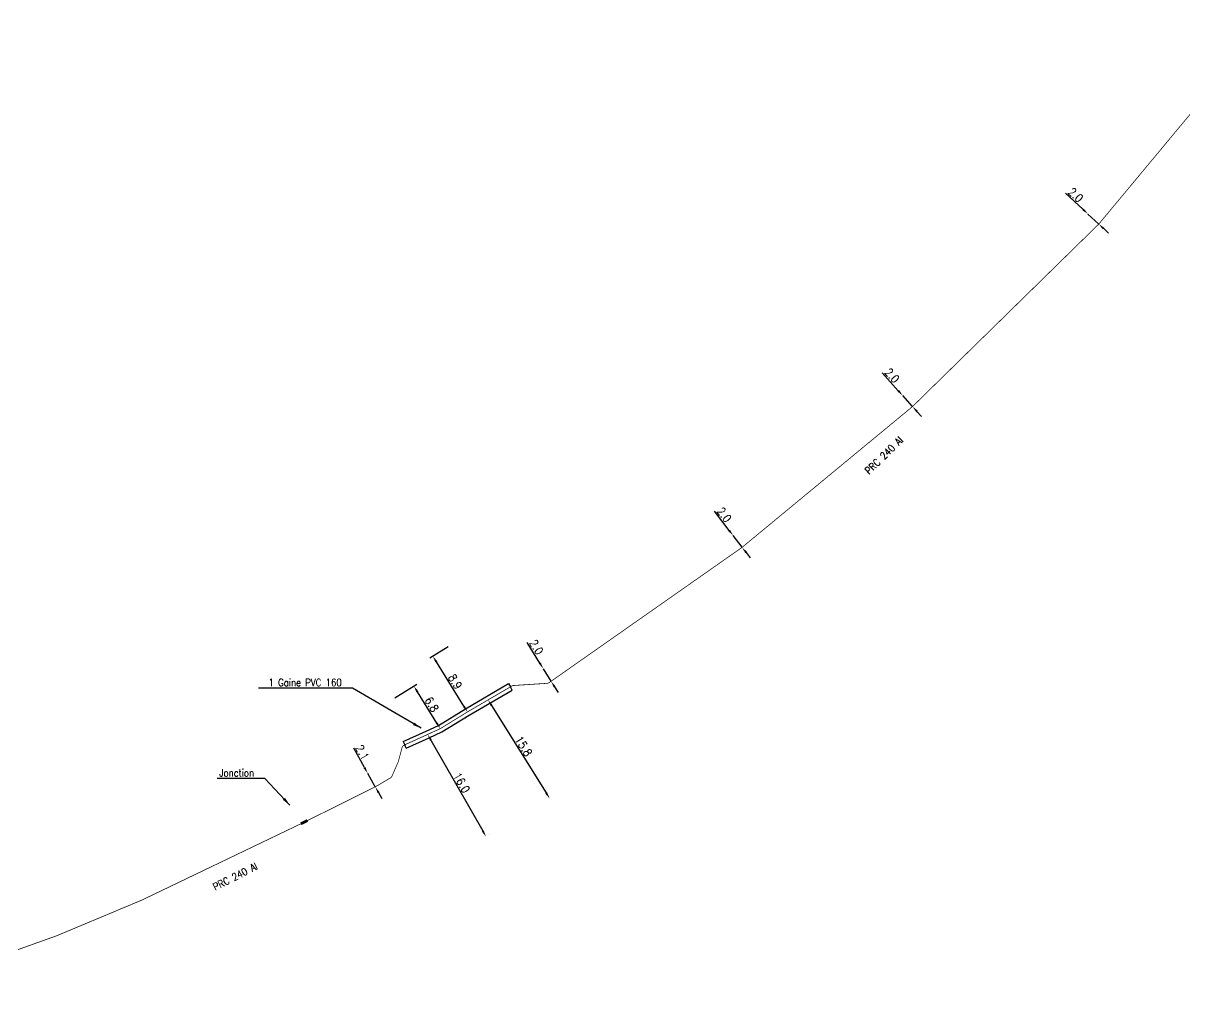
# Model space of a CAD drawing. Header units: millimetres. Extents: x 170000 to 170982, y 110182 to 111000.
# Drawn here: x 170602.4 to 170760.1, y 110398.1 to 110529.5 of the extents above; entities that cross this region are included whole.
import ezdxf
from ezdxf.enums import TextEntityAlignment as Align

# ---------------------------------------------------------------- set-up
doc = ezdxf.new("R2010")
doc.units = ezdxf.units.MM
doc.header["$PDMODE"] = 34
doc.layers.get('0').update_dxf_attribs({"linetype": 'CONTINUOUS'})
doc.layers.get('Defpoints').update_dxf_attribs({"linetype": 'CONTINUOUS'})
for name, color, linetype in [('M_120', 5, 'M_ST_13'), ('M_300', 7, 'CONTINUOUS'), ('M_400', 7, 'CONTINUOUS')]:
    doc.layers.add(name, color=color, linetype=linetype)
doc.styles.get("Standard").update_dxf_attribs({"font": 'romans.shx', "width": 0.85})
doc.linetypes.add('M_ST_13', pattern='A,5,-0.3,["oo",Standard,S=1.5,R=0,X=0,Y=-0.5],-3', length=8.3)
doc.dimstyles.get("Standard").update_dxf_attribs({"dimtxt": 1.5, "dimasz": 1.2, "dimexe": 0.625, "dimexo": 0.625, "dimgap": 0.25, "dimtad": 1, "dimdec": 1, "dimzin": 0, "dimdsep": 46, "dimtxsty": 'Standard', "dimcen": -0.5, "dimadec": 0, "dimazin": 0, "dimtfac": 1, "dimtdec": 1, "dimtmove": 0, "dimatfit": 3, "dimfxl": 0, "dimtolj": 1, "dimtzin": 0, "dimarcsym": 0})

# ---------------------------------------------------------------- blocks, each defined once
blk = doc.blocks.new('*D66')
at = {"layer": 'Defpoints', "color": 0, "linetype": 'Continuous', "transparency": 16777216}
for p in [(170665.48, 110437.61), (170673.85, 110424.21), (170673.85, 110424.21)]:
    blk.add_point(p, dxfattribs=at)
at = {"layer": 'M_120', "color": 0, "linetype": 'Continuous', "lineweight": -2, "transparency": 16777216}
blk.add_line((170665.96, 110436.85), (170673.37, 110424.97), dxfattribs=at)
at = {"layer": 'M_120', "color": 0, "linetype": 'Continuous', "transparency": 16777216}
for points in [[(170666.08, 110436.93), (170665.83, 110436.77), (170665.48, 110437.61)], [(170673.5, 110425.05), (170673.24, 110424.89), (170673.85, 110424.21)]]:
    blk.add_solid(points, dxfattribs=at)
at = {"layer": 'M_120', "color": 0, "linetype": 'Continuous', "transparency": 16777216, "insert": (170670.3, 110431.31), "char_height": 1.125, "attachment_point": 5, "rotation": 301.97}
blk.add_mtext('\\A1;15.8', dxfattribs=at)
blk = doc.blocks.new('*D67')
at = {"layer": 'Defpoints', "color": 0, "linetype": 'Continuous', "transparency": 16777216}
for p in [(170657.28, 110432.92), (170665.21, 110419.03), (170665.21, 110419.03)]:
    blk.add_point(p, dxfattribs=at)
at = {"layer": 'M_120', "color": 0, "linetype": 'Continuous', "lineweight": -2, "transparency": 16777216}
for p, q in [((170657.68, 110433.16), (170657.68, 110433.16)), ((170657.72, 110432.14), (170664.76, 110419.81)), ((170665.61, 110419.26), (170665.61, 110419.26))]:
    blk.add_line(p, q, dxfattribs=at)
at = {"layer": 'M_120', "color": 0, "linetype": 'Continuous', "transparency": 16777216}
for points in [[(170657.85, 110432.22), (170657.59, 110432.07), (170657.28, 110432.92)], [(170664.89, 110419.88), (170664.63, 110419.73), (170665.21, 110419.03)]]:
    blk.add_solid(points, dxfattribs=at)
at = {"layer": 'M_120', "color": 0, "linetype": 'Continuous', "transparency": 16777216, "insert": (170661.89, 110426.35), "char_height": 1.125, "attachment_point": 5, "rotation": 299.7071}
blk.add_mtext('\\A1;16.0', dxfattribs=at)
blk = doc.blocks.new('*D68')
at = {"layer": 'Defpoints', "color": 0, "linetype": 'Continuous', "transparency": 16777216}
for p in [(170649.14, 110427.63), (170649.14, 110427.63), (170650.17, 110425.8)]:
    blk.add_point(p, dxfattribs=at)
at = {"layer": 'M_120', "color": 0, "linetype": 'Continuous', "lineweight": -2, "transparency": 16777216}
for p, q in [((170648.7, 110428.41), (170647.23, 110431.03)), ((170650.17, 110425.8), (170649.14, 110427.63)), ((170650.61, 110425.01), (170651.05, 110424.23))]:
    blk.add_line(p, q, dxfattribs=at)
at = {"layer": 'M_120', "color": 0, "linetype": 'Continuous', "transparency": 16777216}
for points in [[(170648.83, 110428.49), (170648.57, 110428.34), (170649.14, 110427.63)], [(170650.74, 110425.08), (170650.48, 110424.94), (170650.17, 110425.8)]]:
    blk.add_solid(points, dxfattribs=at)
at = {"layer": 'M_120', "color": 0, "linetype": 'Continuous', "transparency": 16777216, "insert": (170648.4, 110430.48), "char_height": 1.125, "attachment_point": 5, "rotation": 299.298}
blk.add_mtext('\\A1;2.1', dxfattribs=at)
blk = doc.blocks.new('*D69')
at = {"layer": 'Defpoints', "color": 0, "linetype": 'Continuous', "transparency": 16777216}
for p in [(170672.99, 110441.84), (170672.99, 110441.84), (170674.04, 110440.14)]:
    blk.add_point(p, dxfattribs=at)
at = {"layer": 'M_120', "color": 0, "linetype": 'Continuous', "lineweight": -2, "transparency": 16777216}
for p, q in [((170672.51, 110442.61), (170670.79, 110445.4)), ((170674.04, 110440.14), (170672.99, 110441.84)), ((170674.52, 110439.38), (170674.99, 110438.61))]:
    blk.add_line(p, q, dxfattribs=at)
at = {"layer": 'M_120', "color": 0, "linetype": 'Continuous', "transparency": 16777216}
for points in [[(170672.64, 110442.69), (170672.39, 110442.53), (170672.99, 110441.84)], [(170674.64, 110439.46), (170674.39, 110439.3), (170674.04, 110440.14)]]:
    blk.add_solid(points, dxfattribs=at)
at = {"layer": 'M_120', "color": 0, "linetype": 'Continuous', "transparency": 16777216, "insert": (170672.05, 110444.78), "char_height": 1.125, "attachment_point": 5, "rotation": 301.771}
blk.add_mtext('\\A1;2.0', dxfattribs=at)
blk = doc.blocks.new('*D70')
at = {"layer": 'Defpoints', "color": 0, "linetype": 'Continuous', "transparency": 16777216}
for p in [(170698.77, 110459.92), (170698.77, 110459.92), (170699.98, 110458.33)]:
    blk.add_point(p, dxfattribs=at)
at = {"layer": 'M_120', "color": 0, "linetype": 'Continuous', "lineweight": -2, "transparency": 16777216}
for p, q in [((170698.22, 110460.63), (170696.22, 110463.24)), ((170699.98, 110458.33), (170698.77, 110459.92)), ((170700.53, 110457.62), (170701.08, 110456.9))]:
    blk.add_line(p, q, dxfattribs=at)
at = {"layer": 'M_120', "color": 0, "linetype": 'Continuous', "transparency": 16777216}
for points in [[(170698.34, 110460.72), (170698.1, 110460.54), (170698.77, 110459.92)], [(170700.65, 110457.71), (170700.41, 110457.53), (170699.98, 110458.33)]]:
    blk.add_solid(points, dxfattribs=at)
at = {"layer": 'M_120', "color": 0, "linetype": 'Continuous', "transparency": 16777216, "insert": (170697.54, 110462.75), "char_height": 1.125, "attachment_point": 5, "rotation": 307.4686}
blk.add_mtext('\\A1;2.0', dxfattribs=at)
blk = doc.blocks.new('*D71')
at = {"layer": 'Defpoints', "color": 0, "linetype": 'Continuous', "transparency": 16777216}
for p in [(170721.79, 110478.94), (170721.79, 110478.94), (170723.13, 110477.45)]:
    blk.add_point(p, dxfattribs=at)
at = {"layer": 'M_120', "color": 0, "linetype": 'Continuous', "lineweight": -2, "transparency": 16777216}
for p, q in [((170721.18, 110479.6), (170718.98, 110482.03)), ((170723.13, 110477.45), (170721.79, 110478.94)), ((170723.73, 110476.79), (170724.34, 110476.12))]:
    blk.add_line(p, q, dxfattribs=at)
at = {"layer": 'M_120', "color": 0, "linetype": 'Continuous', "transparency": 16777216}
for points in [[(170721.3, 110479.7), (170721.07, 110479.5), (170721.79, 110478.94)], [(170723.84, 110476.89), (170723.62, 110476.68), (170723.13, 110477.45)]]:
    blk.add_solid(points, dxfattribs=at)
at = {"layer": 'M_120', "color": 0, "linetype": 'Continuous', "transparency": 16777216, "insert": (170720.34, 110481.66), "char_height": 1.125, "attachment_point": 5, "rotation": 312.1417}
blk.add_mtext('\\A1;2.0', dxfattribs=at)
blk = doc.blocks.new('*D72')
at = {"layer": 'Defpoints', "color": 0, "linetype": 'Continuous', "transparency": 16777216}
for p in [(170746.95, 110503.6), (170746.95, 110503.6), (170748.42, 110502.23)]:
    blk.add_point(p, dxfattribs=at)
at = {"layer": 'M_120', "color": 0, "linetype": 'Continuous', "lineweight": -2, "transparency": 16777216}
for p, q in [((170746.29, 110504.21), (170743.89, 110506.44)), ((170748.42, 110502.23), (170746.95, 110503.6)), ((170749.08, 110501.62), (170749.74, 110501.01))]:
    blk.add_line(p, q, dxfattribs=at)
at = {"layer": 'M_120', "color": 0, "linetype": 'Continuous', "transparency": 16777216}
for points in [[(170746.39, 110504.32), (170746.19, 110504.1), (170746.95, 110503.6)], [(170749.18, 110501.73), (170748.97, 110501.51), (170748.42, 110502.23)]]:
    blk.add_solid(points, dxfattribs=at)
at = {"layer": 'M_120', "color": 0, "linetype": 'Continuous', "transparency": 16777216, "insert": (170745.27, 110506.18), "char_height": 1.125, "attachment_point": 5, "rotation": 317.1117}
blk.add_mtext('\\A1;2.0', dxfattribs=at)
blk = doc.blocks.new('M_300_03')
at = {"color": 0, "linetype": 'Continuous'}
blk.add_solid([(-0.5, 0.1875), (-0.5, -0.1875), (0.5, 0.1875), (0.5, -0.1875)], dxfattribs=at)
at = {"color": 0, "linetype": 'Continuous', "width": 0.75, "flags": 3}
for tag, p in [('DEF_LEG', (0, -5)), ('DEF_COUP', (0, -7.5)), ('DEF_TYPE', (0, -10))]:
    blk.add_attdef(tag, text='', height=1.2, dxfattribs=at).set_placement(p, align=Align.MIDDLE)
blk = doc.blocks.new('*D81')
at = {"layer": 'Defpoints', "color": 0, "linetype": 'Continuous', "transparency": 16777216}
for p in [(170655.41, 110439.48), (170652.43, 110437.64), (170658.99, 110433.7)]:
    blk.add_point(p, dxfattribs=at)
at = {"layer": 'M_120', "color": 0, "linetype": 'Continuous', "lineweight": -2, "transparency": 16777216}
for p, q in [((170652.83, 110437.89), (170655.8, 110439.73)), ((170658.51, 110434.47), (170655.88, 110438.72))]:
    blk.add_line(p, q, dxfattribs=at)
at = {"layer": 'M_120', "color": 0, "linetype": 'Continuous', "transparency": 16777216}
for points in [[(170656.01, 110438.8), (170655.75, 110438.64), (170655.41, 110439.48)], [(170658.64, 110434.55), (170658.38, 110434.39), (170658.99, 110433.7)]]:
    blk.add_solid(points, dxfattribs=at)
at = {"layer": 'M_120', "color": 0, "linetype": 'Continuous', "transparency": 16777216, "insert": (170657.83, 110436.99), "char_height": 1.125, "attachment_point": 5, "rotation": 301.771}
blk.add_mtext('\\A1;6.8', dxfattribs=at)
blk = doc.blocks.new('*D82')
at = {"layer": 'Defpoints', "color": 0, "linetype": 'Continuous', "transparency": 16777216}
for p in [(170660.44, 110445.06), (170657.99, 110443.54), (170662.67, 110435.97)]:
    blk.add_point(p, dxfattribs=at)
at = {"layer": 'M_120', "color": 0, "linetype": 'Continuous', "lineweight": -2, "transparency": 16777216}
for p, q in [((170660.04, 110444.81), (170657.59, 110443.29)), ((170662.2, 110436.74), (170658.46, 110442.77))]:
    blk.add_line(p, q, dxfattribs=at)
at = {"layer": 'M_120', "color": 0, "linetype": 'Continuous', "transparency": 16777216}
for points in [[(170658.59, 110442.85), (170658.33, 110442.69), (170657.99, 110443.54)], [(170662.33, 110436.82), (170662.07, 110436.66), (170662.67, 110435.97)]]:
    blk.add_solid(points, dxfattribs=at)
at = {"layer": 'M_120', "color": 0, "linetype": 'Continuous', "transparency": 16777216, "insert": (170661.01, 110440.08), "char_height": 1.125, "attachment_point": 5, "rotation": 301.771}
blk.add_mtext('\\A1;8.9', dxfattribs=at)

msp = doc.modelspace()

# ---------------------------------------------------------------- linework, layer by layer
at = {"layer": 'M_120'}
msp.add_lwpolyline([(170586.15, 110398.15, 0.1, 0.1, 0), (170606.89, 110405.57, 0.1, 0.1, 0), (170618.47, 110410.42, 0.1, 0.1, 0), (170618.47, 110410.42, 0.1, 0.1, 0), (170640.51, 110421, 0.1, 0.1, 0), (170650.15, 110425.79, 0.1, 0.1, 0.01842), (170650.18, 110425.81, 0.1, 0.1, 0), (170652.22, 110427.01, 0.1, 0.1, 0.157083), (170652.43, 110427.24, 0.1, 0.1, 0), (170653.28, 110429.19, 0.1, 0.1, 0.036934), (170653.3, 110429.26, 0.1, 0.1, 0), (170653.81, 110431.15, 0.1, 0.1, -0.223151), (170654.09, 110431.47, 0.1, 0.1, 0), (170654.18, 110431.51, 0.1, 0.1, 0), (170657.28, 110432.92, 0.1, 0.1, 0), (170658.99, 110433.7, 0.1, 0.1, 0), (170662.67, 110435.97, 0.1, 0.1, 0), (170665.48, 110437.61, 0.1, 0.1, 0), (170668.52, 110439.38, 0.1, 0.1, 0), (170668.7, 110439.49, 0.1, 0.1, -0.116136), (170668.91, 110439.56, 0.1, 0.1, 0), (170673.51, 110439.86, 0.1, 0.1, 0.137262), (170673.76, 110439.95, 0.1, 0.1, 0), (170674.04, 110440.14, 0.1, 0.1, 0), (170699.98, 110458.33, 0.1, 0.1, 0), (170723.11, 110477.44, 0.1, 0.1, 0.021224), (170723.14, 110477.47, 0.1, 0.1, 0), (170748.4, 110502.22, 0.1, 0.1, 0.022241), (170748.43, 110502.25, 0.1, 0.1, 0), (170771.06, 110529.46, 0.1, 0.1, -0.12384)], format="xyseb", dxfattribs=at)
at = {"layer": 'M_400', "color": 7, "linetype": 'CONTINUOUS'}
for p, q in [((170662.41, 110436.4), (170668.26, 110439.82)), ((170668.26, 110439.82), (170668.52, 110439.38)), ((170662.93, 110435.54), (170668.77, 110438.95)), ((170668.77, 110438.95), (170668.52, 110439.38)), ((170658.75, 110434.14), (170662.41, 110436.4)), ((170659.22, 110433.26), (170662.93, 110435.54)), ((170653.97, 110431.97), (170657.07, 110433.38)), ((170657.07, 110433.38), (170658.75, 110434.14)), ((170657.48, 110432.47), (170659.22, 110433.26)), ((170653.97, 110431.97), (170654.18, 110431.51)), ((170654.38, 110431.06), (170657.48, 110432.47)), ((170654.38, 110431.06), (170654.18, 110431.51))]:
    msp.add_line(p, q, dxfattribs=at)

# ---------------------------------------------------------------- block references
at = {"layer": 'M_300', "rotation": 26.43257097657835}
msp.add_blockref('M_300_03', (170640.51, 110421), dxfattribs=at)

# ---------------------------------------------------------------- texts
at = {"layer": 'M_120', "width": 0.85}
for rotation, p in [(44.4512, (170719.24, 110470.82)), (27.001, (170631.15, 110413.62))]:
    msp.add_text('PRC 240 Al', height=1, rotation=rotation, dxfattribs=at).set_placement(p, align=Align.MIDDLE)
at = {"layer": 'M_300', "linetype": 'Continuous', "insert": (170633.71, 110427.7), "char_height": 1, "attachment_point": 6}
msp.add_mtext('Jonction', dxfattribs=at)
at = {"layer": 'M_400', "insert": (170645.61, 110439.97), "char_height": 1, "attachment_point": 6}
msp.add_mtext('1 Gaine PVC 160 ', dxfattribs=at)

# ---------------------------------------------------------------- dimensions: what is measured, and where the dimension line sits
at = {"layer": 'M_120', "linetype": 'Continuous'}
for base, p1, p2, angle, picture, middle in [((170746.95, 110503.6), (170748.42, 110502.23), (170746.95, 110503.6), 317.1117, '*D72', (170744.76, 110505.63)), ((170721.79, 110478.94), (170723.13, 110477.45), (170721.79, 110478.94), 312.1417, '*D71', (170719.78, 110481.15)), ((170698.77, 110459.92), (170699.98, 110458.33), (170698.77, 110459.92), 307.4686, '*D70', (170696.95, 110462.29)), ((170672.99, 110441.84), (170674.04, 110440.14), (170672.99, 110441.84), 301.771, '*D69', (170671.41, 110444.38)), ((170657.99, 110443.54), (170662.67, 110435.97), (170660.44, 110445.06), 301.771, '*D82', (170660.37, 110439.68)), ((170655.41, 110439.48), (170658.99, 110433.7), (170652.43, 110437.64), 301.771, '*D81', (170657.2, 110436.59)), ((170673.85, 110424.21), (170665.48, 110437.61), (170673.85, 110424.21), 121.97, '*D66', (170669.66, 110430.91)), ((170665.21, 110419.03), (170657.28, 110432.92), (170665.21, 110419.03), 119.7071, '*D67', (170661.24, 110425.97)), ((170649.14, 110427.63), (170650.17, 110425.8), (170649.14, 110427.63), 299.298, '*D68', (170647.74, 110430.12))]:
    dim = msp.add_linear_dim(base=base, p1=p1, p2=p2, angle=angle, dimstyle='Standard', override={"dimscale": 0.75}, dxfattribs=at)
    dim.commit()
    dim.dimension.update_dxf_attribs({"geometry": picture, "text_midpoint": middle, "dimtype": 160})

# ---------------------------------------------------------------- leaders
at = {"layer": 'M_300', "linetype": 'Continuous', "annotation_type": 0, "has_hookline": 1, "hookline_direction": 1, "text_width": 5.02}
msp.add_leader([(170638.57, 110423.3), (170635.16, 110426.95), (170633.96, 110426.95)], dimstyle='Standard', dxfattribs=at)
at = {"layer": 'M_400', "annotation_type": 0, "has_hookline": 1, "hookline_direction": 1, "text_width": 11.29}
msp.add_leader([(170656.41, 110433.76), (170647.06, 110439.22), (170645.86, 110439.22)], dimstyle='Standard', dxfattribs=at)

doc.saveas('drawing.dxf')
